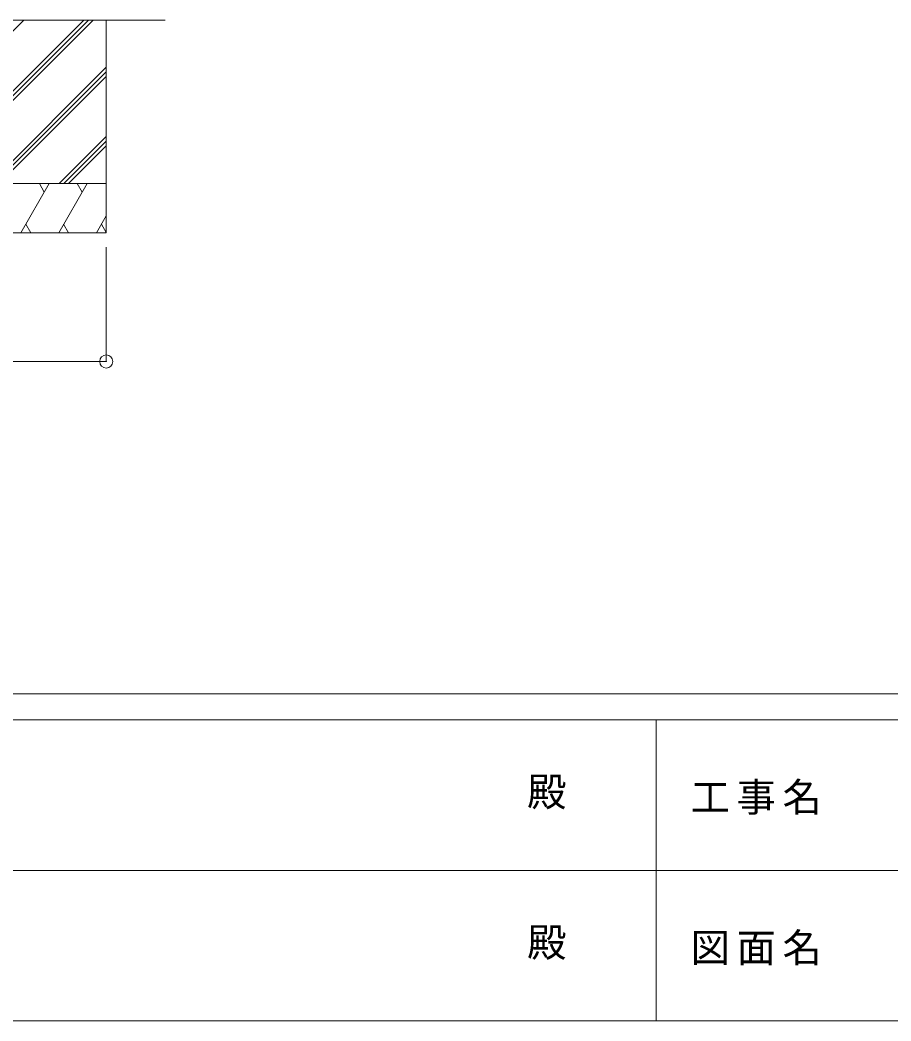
# Model space of a CAD drawing. Units: millimetres at full size, sheet at 1:40; details may follow other scales. Extents: x -11243 to 11243, y -7760 to 7760.
# Drawn here: x -2542 to 119, y -7760 to -4701 of the extents above; entities that cross this region are included whole.
import ezdxf
from ezdxf.enums import TextEntityAlignment as Align

# ---------------------------------------------------------------- set-up
doc = ezdxf.new("R2010")
doc.units = ezdxf.units.MM
doc.header["$LTSCALE"] = 40
doc.header["$PDMODE"] = 32
doc.header["$PDSIZE"] = 40
doc.layers.add('0-3_ELV2', color=7, linetype='Continuous', lineweight=9)
doc.layers.add('F-0_240', color=7, linetype='Continuous', lineweight=9)
doc.styles.add('ＭＳ ゴシック', font='')
doc.styles.get('ＭＳ ゴシック').set_extended_font_data('MS Gothic')

msp = doc.modelspace()

# ---------------------------------------------------------------- linework, layer by layer
at = {"layer": '0-3_ELV2'}
for p, q in [((-2098.96, -4701.01), (-2616.39, -4701.01)), ((-2616.39, -4998.52), (-2318.88, -4701.01)), ((-2616.39, -4970.23), (-2347.16, -4701.01)), ((-2616.39, -4984.38), (-2333.02, -4701.01)), ((-2616.39, -4786.39), (-2531.01, -4701.01)), ((-2278.89, -4701.01), (-2278.89, -5351.01)), ((-2616.39, -5182.37), (-2278.89, -4844.87)), ((-2616.39, -5196.51), (-2278.89, -4859.01)), ((-2606.75, -5201.01), (-2278.89, -4873.15)), ((-2422.9, -5201.01), (-2278.89, -5057)), ((-2408.76, -5201.01), (-2278.89, -5071.14)), ((-2394.62, -5201.01), (-2278.89, -5085.28)), ((-2278.89, -5201.01), (-3078.89, -5201.01)), ((-2539.75, -5351.01), (-2453.14, -5201.01)), ((-2483.15, -5201.01), (-2468.15, -5226.99)), ((-2424.28, -5351.01), (-2337.67, -5201.01)), ((-2352.68, -5226.99), (-2367.68, -5201.01)), ((-2308.81, -5351.01), (-2278.89, -5299.2)), ((-3078.89, -5351.01), (-2278.89, -5351.01)), ((-2524.75, -5325.03), (-2509.75, -5351.01)), ((-2409.28, -5325.03), (-2394.28, -5351.01)), ((-2293.81, -5325.03), (-2278.89, -5350.86))]:
    msp.add_line(p, q, dxfattribs=at)
at = {"layer": '0-3_ELV2', "color": 6}
for q in [(-2278.89, -5395.55), (-3078.89, -5744.55)]:
    msp.add_line((-2278.89, -5744.55), q, dxfattribs=at)
msp.add_point((-2278.89, -5744.55), dxfattribs=at)
at = {"layer": 'F-0_240', "color": 5}
for p, q in [((-11242.74, -6760), (10677.26, -6760)), ((-11242.74, -6840), (7121.58, -6840)), ((-598.42, -6840), (-598.42, -7760)), ((-4598.42, -7300), (3601.58, -7300)), ((-11242.74, -7760), (10677.26, -7760))]:
    msp.add_line(p, q, dxfattribs=at)

# ---------------------------------------------------------------- texts
at = {"layer": 'F-0_240', "style": 'ＭＳ ゴシック'}
for p in [(-992.7, -7130), (-992.7, -7590)]:
    msp.add_text('殿', height=87.98, dxfattribs=at).set_placement(p, align=Align.BOTTOM_LEFT)
at = {"layer": 'F-0_240', "char_height": 87.98, "attachment_point": 7, "style": 'ＭＳ ゴシック'}
for s, insert in [('\\T1.17;工事名', (-492.95, -7130)), ('\\T1.17;図面名', (-492.95, -7590))]:
    msp.add_mtext(s, dxfattribs=dict(at, insert=insert))

doc.saveas('drawing.dxf')
